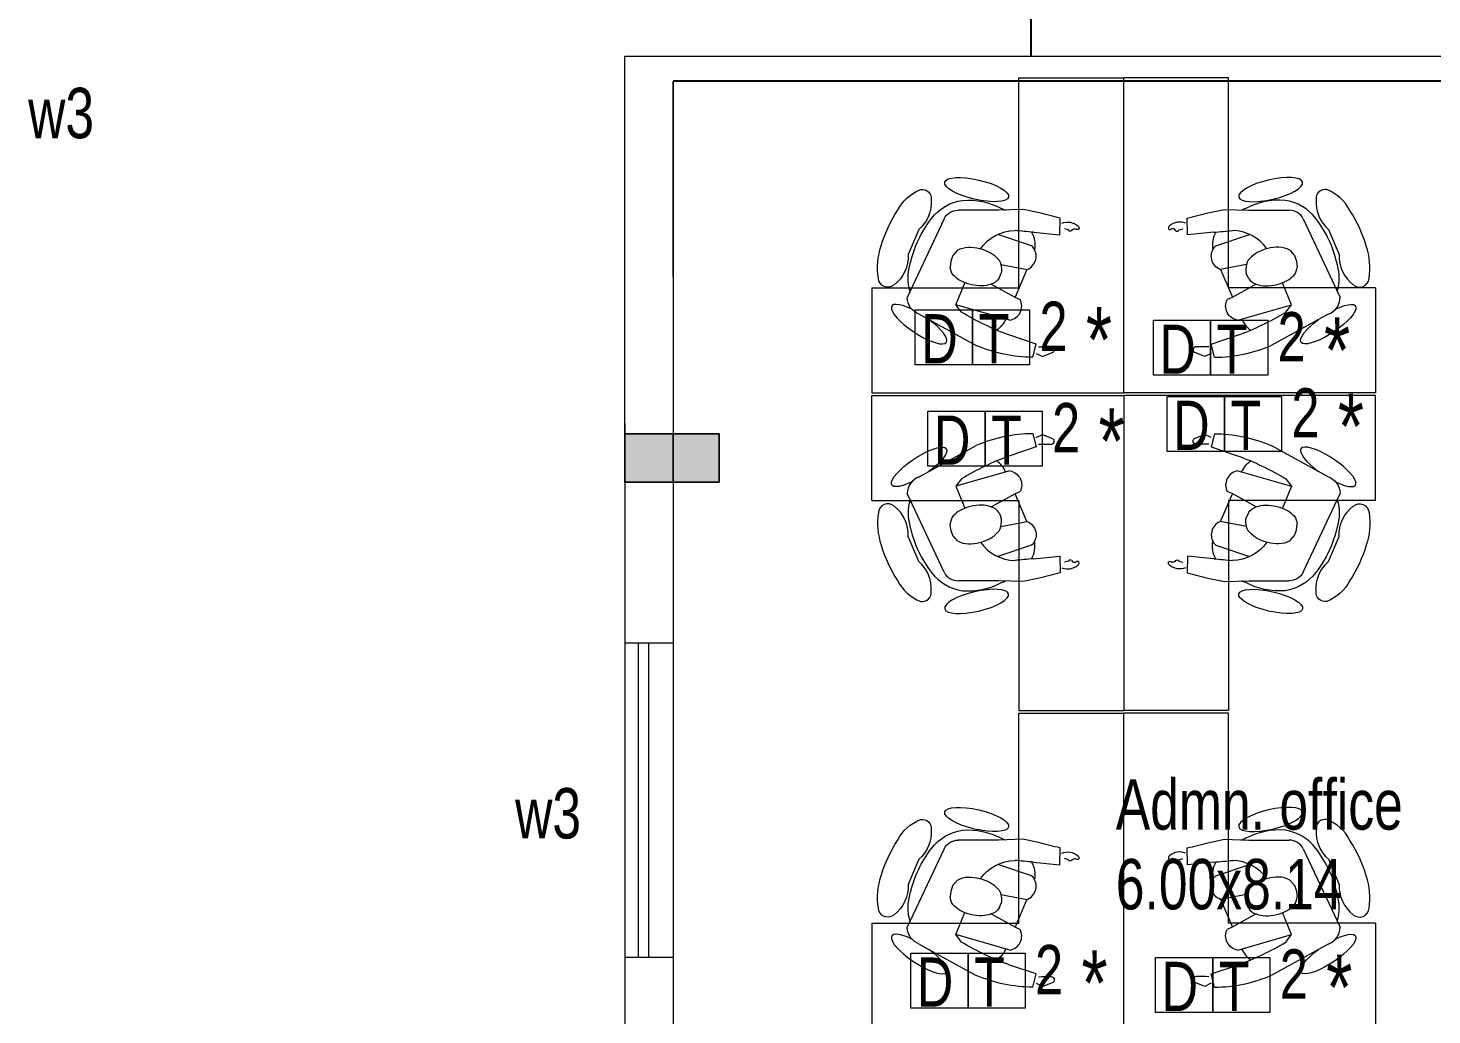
# Model space of a CAD drawing. Header units: metres. Extents: x 191982 to 427160, y -8904 to 80370.
# Drawn here: x 412225 to 418913, y 36125 to 40825 of the extents above; entities that cross this region are included whole.
import ezdxf

# ---------------------------------------------------------------- set-up
doc = ezdxf.new("R2010")
doc.units = ezdxf.units.M
doc.header["$LTSCALE"] = 700
doc.header["$MEASUREMENT"] = 0
doc.header["$PDMODE"] = 32
doc.layers.get('0').update_dxf_attribs({"lineweight": 9})
doc.layers.get('Defpoints').update_dxf_attribs({"lineweight": 9})
for name, color, linetype, lineweight in [('FURNITURE', 7, 'Continuous', 9), ('LOUVRE', 7, 'Continuous', 9), ('MAIN GATE', 7, 'Continuous', 9), ('NEW PLANS', 7, 'Continuous', 9)]:
    doc.layers.add(name, color=color, linetype=linetype, lineweight=lineweight)
doc.styles.get("Standard").update_dxf_attribs({"font": 'swisscl.ttf'})
doc.dimstyles.get("Standard").update_dxf_attribs({"dimtxt": 0.23, "dimasz": 0.23, "dimexe": 0.05, "dimexo": 0.05, "dimgap": 0.06, "dimtad": 0, "dimzin": 0, "dimdsep": 46, "dimtxsty": 'Standard', "dimcen": 0, "dimse1": 1, "dimse2": 1, "dimadec": 0, "dimazin": 0, "dimtfac": 1, "dimtofl": 0, "dimtmove": 2, "dimatfit": 0, "dimfxl": 0.18, "dimtolj": 1, "dimtzin": 0, "dimarcsym": 0})

# ---------------------------------------------------------------- blocks, each defined once
blk = doc.blocks.new('*D88')
at = {"layer": 'Defpoints', "color": 0, "transparency": 16777216}
for p in [(417004.4107322659, 41891.69229437863), (417031.5701109136, 41891.69229437863), (417107.6144626107, 40691.69229437863)]:
    blk.add_point(p, dxfattribs=at)
at = {"layer": 'MAIN GATE', "color": 0, "lineweight": -2, "transparency": 16777216}
blk.add_line((417004.4107322659, 40691.92229437863), (417004.4107322659, 41891.46229437862), dxfattribs=at)
at = {"layer": 'MAIN GATE', "color": 0, "transparency": 16777216}
for points in [[(417004.3723989326, 41891.46229437862), (417004.4490655992, 41891.46229437862), (417004.4107322659, 41891.69229437863)], [(417004.3723989326, 40691.92229437863), (417004.4490655992, 40691.92229437863), (417004.4107322659, 40691.69229437863)]]:
    blk.add_solid(points, dxfattribs=at)
at = {"layer": 'MAIN GATE', "color": 0, "transparency": 16777216, "insert": (417015.2742111052, 41291.69229437817), "char_height": 0.23, "attachment_point": 5, "rotation": 90}
blk.add_mtext('\\A1;1200.00', dxfattribs=at)
blk = doc.blocks.new('CHAIR HUMAN')
at = {"layer": 'FURNITURE', "color": 8}
for p, q in [((-28.18460130077907, 22.59377537867282), (-29.99227727902759, 21.39289524928111)), ((-26.8725419879141, 22.25382534421498), (-28.18460130077907, 22.59377537867282)), ((-26.45202270051613, 23.08305628494262), (-26.55522216599124, 20.53097048409851)), ((-3.932671727416061, 19.46742968256068), (-15.58322037013831, 23.0558104820682)), ((-26.55522216626123, 20.53097048292773), (-21.36899091114944, 19.91225210351733)), ((-20.77805383435936, 17.14720425297016), (-10.31609383850569, 16.3246434438037)), ((-11.61878138049444, 17.49181661891733), (-10.31609383850569, 16.3246434438037)), ((-10.31609383850569, 16.3246434438037), (-11.13093614084546, 11.95861425036543)), ((-4.910533028485842, 0.9935557071461608), (-1.091383070681469, 16.82381043265013)), ((-20.95744767909371, 12.74852403456656), (-21.911166081857, 12.94749205019906)), ((-16.01694634880434, 11.21585577376493), (-20.95744767909371, 12.74852403456656)), ((-17.23871459179931, 9.830038868202461), (-17.45507540584746, 8.820081016962487)), ((-17.08488589014996, 7.252029154513125), (-22.0729771365165, 7.175055901275316)), ((-8.572432873151577, 6.247838405285112), (-7.89479069520629, 7.37965442740634)), ((-21.97139284652853, 2.680638584126322), (-15.39755779517817, 1.857809365955527)), ((-21.86377493466129, 0.0956923037526849), (-26.78937018103212, -0.4208823947520223)), ((-28.1766282583668, -1.644898551914915), (-27.3964015617019, -1.716835313939018)), ((-26.78937018103212, -0.4208823947520223), (-26.19910768943976, -3.512261539418591)), ((-14.59955077625695, -2.650884902062244), (-7.149173967172773, -1.096437065579801)), ((-26.19910768943976, -3.512261539418591), (-26.19910768943976, -3.512261539418591)), ((-26.19910768943976, -3.512261539418591), (-26.19910768943976, -3.512261539418591)), ((-22.22053937903121, -3.673144109433565), (-19.05395965289162, -3.698941616305995)), ((-19.05395965289162, -3.698941616305995), (-14.59955077625695, -2.650884902062244))]:
    blk.add_line(p, q, dxfattribs=at)
at = {"layer": 'FURNITURE', "color": 253}
for p, q in [((-7.89479069520629, 7.37965442740634), (-7.74285111349829, 8.532728444235033)), ((-7.74285111349829, 8.532728444235033), (-7.839075675591903, 9.62558197720942))]:
    blk.add_line(p, q, dxfattribs=at)
at = {"layer": 'FURNITURE'}
blk.add_line((-22.24873123910878, 2.828719921700981), (-21.97139284652853, 2.680638584126322), dxfattribs=at)
for points in [[(-20.00900585278747, 17.08673864898589, -0.1258498280766938), (-18.76296888035953, 19.45811449120341, -0.1258498280766938)], [(-1.386569317693406, 15.60027285667148, -0.1465999002751548), (-0.3812439019390355, 10.45615443467802, -0.1083597992760854), (-2.581053583602856, 1.41443154647941, -0.1965202884447895), (-7.567196029460063, -3.089178039451618, -0.1403330231173831), (-15.06696886205033, -3.079000697044041, -0.0158092453557), (-15.85101542637778, -2.911990691429209, -0.0158092453557)], [(-21.47349168292443, 0.1395767900514568, -0.1711262348658372), (-22.69626196864964, 3.272660465158904)]]:
    blk.add_lwpolyline(points, format="xyb", dxfattribs=at)
blk.add_lwpolyline([(-0.6754194618921693, 3.897693181632401), (0.351312035230068, 8.924353864045056, -0.246024037317332), (1.781356786202733, 15.00320027122161, -0.6273639931280238), (4.926700839905816, 14.41355528459856, -0.1217016894276646), (5.630237866807268, 8.35360755854931, -0.0725207008262267), (3.991441443078743, 1.22414834754736, -0.1812683982117686), (0.5252812858316253, -3.484321103871815, -0.5042679397484974), (-1.832727587837545, -2.014548159011523, -0.2333444204413167), (-0.67545347206045, 3.897686557794195, -0.3802097958808443)], format="xyb", close=True, dxfattribs=at)
blk.add_lwpolyline([(-22.03358748788133, 7.175663738872519), (-20.89783122818206, 12.73608664539332)], dxfattribs=at)
at = {"layer": 'FURNITURE', "color": 8}
for centre, start, end in [((-19.83600452300105, 14.64031566635069), 110.5954307208489, 219.2060208398965), ((-20.59957908953853, 4.938754158060688), 123.3790797767214, 231.9896698957728)]:
    blk.add_arc(centre, 2.678049157643297, start, end, dxfattribs=at)
at = {"layer": 'FURNITURE', "color": 8, "extrusion": (0, 0, -1)}
for centre, major_axis, ratio, start_param, end_param in [((-21.07353681114433, 0.7639035884553146), (24.85577744907658, -0.06230820471885769), 0.9196479868088588, 4.491971170316304, 4.932806790907969), ((-29.51931995011512, 21.04420486895049), (0, -0.5875998777426116), 0.9999999999283554, -0.1819940408132936, 2.206090920559586), ((-37.85740958021057, 66.35243617772629), (46.65667400194453, 5.2e-15), 0.9999999938358584, 1.33782229014689, 1.388802286736182), ((-27.58727033372228, -25.98530425385568), (47.795790333867, -11.86504009269481), 0.9398657338360774, 4.610212664275157, 4.814565296841577), ((-4.469099874493812, 16.04221283570881), (3.466967783439946, 0), 0.9999999997336536, 4.867738530133509, 6.055789371667714), ((-14.85475115964875, 8.959759583711497), (2.537847056011504, 6e-16), 0.9999999997305516, 3.491616602415475, 4.236706435521433), ((-13.09071361044359, 6.408360251280774), (0, -5.628041509176502), 0.9999999998803588, 2.594814267522388, 2.913029493557136), ((-12.58543553201163, 4.236319413986167), (1.7e-15, -7.858079028283407), 0.9999999991978932, 2.913029493399238, 3.182007936965455), ((-12.58543553201163, 4.236319413986167), (7.858079035702766, 2.2e-15), 0.9999999990815323, 4.752804263700941, 5.021782706811762), ((-11.95989578699333, 6.175056263183316), (1.3e-15, -5.820934144926205), 0.9999999997210756, 3.450036507278562, 3.736760271459597), ((-10.50252027463242, 8.911363950904303), (6e-16, -2.757543203551095), 0.999999999992188, 3.855739861062278, 4.450396866930335), ((-14.56017503856651, 8.790998684976323), (0, -2.895046445550537), 0.999999999796078, 1.166217858439122, 1.580842045123389), ((-15.09844295282192, 8.154566077654428), (2.181863524940161, 5e-16), 0.9999999997690106, 2.108811568495204, 2.908893430518997), ((-12.91165290032322, 10.83646744839849), (-6e-16, -5.628041508678587), 0.9999999998223875, 0.3093937267459053, 0.6276089528057005), ((-12.23264838721509, 12.96061909234777), (3.1e-15, -7.858079028473107), 0.9999999998013136, 0.0404152833732776, 0.3093937267781177), ((-12.23264838721509, 12.96061909234777), (9e-16, -7.858079028474831), 0.9999999996298262, -0.2285631600710767, 0.0404152833801812), ((-11.213640105499, 9.176206901470684), (3.943515904232598, 9e-16), 0.9999999999996984, 0.8369114612308305, 1.376483737160946), ((-20.3037927237862, 8.590954397031133), (8.350982506005813, 1.9e-15), 0.9999999997653779, 0.429030848332645, 1.337681614735904), ((6.060138277632138, -246.4859711901567), (5.509999999999995e-14, -248.1577355180637), 0.9999999986080252, 3.028828973100488, 3.042968143619736), ((-7.753490096666463, 1.794787452161979), (2.953705672796187, 7e-16), 0.9999999997105617, 0.2747052302754819, 1.364745449787317), ((-29.73676036129793, -2.476319660821001), (0.4280588001363732, 1e-16), 0.9999999993595258, 3.842994589675353, 5.296205041411281), ((-28.34491217580511, -0.2655876258052971), (2.866161699846046, -3e-16), 0.999999999775506, 0.9662134497458787, 2.087193647518504), ((-29.43032047896755, -1.433538475773265), (2e-16, -0.6892377275549723), 0.9999999997573381, -1.185200007315564, 0.1024497361269252), ((-28.47220310234527, -1.82245406075399), (0, -0.3448049407301219), 0.9999999998780383, 1.956392646025905, 4.171445734419855), ((-34.81349991998147, -265.8178203219853), (5.83e-14, -262.4469735420013), 0.9999999982407761, 3.174421913150643, 3.189593960877093)]:
    blk.add_ellipse(centre, major_axis=major_axis, ratio=ratio, start_param=start_param, end_param=end_param, dxfattribs=at)
at = {"layer": 'FURNITURE'}
blk.add_ellipse((-4.278929993053953, 21.28748298608924, -17.21476897270929), major_axis=(-5.689948881381611, 2.312988242677136), ratio=0.2868764577616853, start_param=2.025834139997324, end_param=7.681693682364513, dxfattribs=at)
at = {"layer": 'FURNITURE', "color": 253, "extrusion": (0, 0, -1)}
blk.add_ellipse((-29.46292070259881, -2.234647697648824), major_axis=(0.6018426774936017, 9.999999999999999e-17), ratio=0.9999999995354376, start_param=2.087193647465564, end_param=3.199030937846766, dxfattribs=at)
at = {"layer": 'FURNITURE'}
blk.add_ellipse((-9.787812125523761, -5.602887701329512, -17.21476897270929), major_axis=(-6.145898509436122, 0.1657023848639049), ratio=0.3000000119209365, dxfattribs=at)
blk = doc.blocks.new('ws1')
at = {"layer": 'LOUVRE'}
for p, q in [((1137434.5, 2975688), (1137434.5, 2976688)), ((1137434.5, 2976688), (1137934.5, 2976688)), ((1137934.5, 2975188), (1137934.5, 2976688)), ((1136734.5, 2975688), (1137434.5, 2975688)), ((1136734.5, 2975688), (1136734.5, 2975188)), ((1136734.5, 2975188), (1137934.5, 2975188))]:
    blk.add_line(p, q, dxfattribs=at)

msp = doc.modelspace()

# ---------------------------------------------------------------- hatches: boundary and pattern name
at = {"layer": 'NEW PLANS'}
for points in [[(415517.7718056515, 38661.69229437864), (415517.7718056515, 38891.69229437864), (415067.7718056515, 38891.69229437864), (415067.7718056515, 38661.69229437886)], [(415517.7718056515, 38661.6922943791), (415517.7718056515, 38891.69229437886), (415067.7718056515, 38891.6922943791), (415067.7718056515, 38661.69229437886)], [(415517.7718056515, 38661.69229437864), (415517.7718056515, 38891.69229437864), (415067.7718056515, 38891.69229437864), (415067.7718056515, 38661.69229437864)], [(415287.7718057111, 38891.69229437864), (415067.7718056515, 38891.69229437864), (415067.7718056515, 38661.69229437864), (415287.7718057111, 38661.69229437864)], [(415287.7718057111, 38891.69229437864), (415067.7718056515, 38891.69229437864), (415067.7718056515, 38661.69229437864), (415287.7718057111, 38661.69229437864)], [(415287.7718057111, 38891.69229437864), (415067.7718056515, 38891.69229437864), (415067.7718056515, 38661.69229437864), (415287.7718057111, 38661.69229437864)], [(415287.7718057111, 38891.69229437864), (415067.7718056515, 38891.69229437864), (415067.7718056515, 38661.69229437864), (415287.7718057111, 38661.69229437864)], [(415297.7718057111, 38891.69229437864), (415297.7718057111, 38661.69229437864), (415067.7718056515, 38661.69229437864), (415067.7718056515, 38891.69229437864)], [(415297.7718057111, 38891.69229437864), (415297.7718057111, 38661.69229437864), (415067.7718056515, 38661.69229437864), (415067.7718056515, 38891.69229437864)], [(415297.7718057111, 38891.69229437864), (415297.7718057111, 38661.69229437864), (415067.7718056515, 38661.69229437864), (415067.7718056515, 38891.69229437864)], [(415287.7718057111, 38891.69229437864), (415067.7718056515, 38891.69229437864), (415067.7718056515, 38661.69229437864), (415287.7718057111, 38661.69229437864)], [(415287.7718057111, 38891.69229437864), (415067.7718056515, 38891.69229437864), (415067.7718056515, 38661.69229437864), (415287.7718057111, 38661.69229437864)], [(415297.7718057111, 38891.69229437864), (415297.7718057111, 38661.69229437864), (415067.7718056515, 38661.69229437864), (415067.7718056515, 38891.69229437864)], [(415297.7718057111, 38891.69229437864), (415297.7718057111, 38661.69229437864), (415067.7718056515, 38661.69229437864), (415067.7718056515, 38891.69229437864)], [(415287.7718057111, 38891.69229437864), (415067.7718056515, 38891.69229437864), (415067.7718056515, 38661.69229437864), (415287.7718057111, 38661.69229437864)], [(415287.7718057111, 38891.69229437864), (415067.7718056515, 38891.69229437864), (415067.7718056515, 38661.69229437864), (415287.7718057111, 38661.69229437864)], [(415517.7718056515, 38661.69229437864), (415517.7718056515, 38891.69229437864), (415067.7718056515, 38891.69229437864), (415067.7718056515, 38661.69229437886)], [(415517.7718056515, 38661.6922943791), (415517.7718056515, 38891.69229437886), (415067.7718056515, 38891.6922943791), (415067.7718056515, 38661.69229437886)], [(415517.7718056515, 38661.69229437864), (415517.7718056515, 38891.69229437864), (415067.7718056515, 38891.69229437864), (415067.7718056515, 38661.69229437864)], [(415287.7718057111, 38891.69229437864), (415067.7718056515, 38891.69229437864), (415067.7718056515, 38661.69229437864), (415287.7718057111, 38661.69229437864)], [(415287.7718057111, 38891.69229437864), (415067.7718056515, 38891.69229437864), (415067.7718056515, 38661.69229437864), (415287.7718057111, 38661.69229437864)], [(415287.7718057111, 38891.69229437864), (415067.7718056515, 38891.69229437864), (415067.7718056515, 38661.69229437864), (415287.7718057111, 38661.69229437864)], [(415287.7718057111, 38891.69229437864), (415067.7718056515, 38891.69229437864), (415067.7718056515, 38661.69229437864), (415287.7718057111, 38661.69229437864)], [(415297.7718057111, 38891.69229437864), (415297.7718057111, 38661.69229437864), (415067.7718056515, 38661.69229437864), (415067.7718056515, 38891.69229437864)], [(415297.7718057111, 38891.69229437864), (415297.7718057111, 38661.69229437864), (415067.7718056515, 38661.69229437864), (415067.7718056515, 38891.69229437864)], [(415297.7718057111, 38891.69229437864), (415297.7718057111, 38661.69229437864), (415067.7718056515, 38661.69229437864), (415067.7718056515, 38891.69229437864)], [(415287.7718057111, 38891.69229437864), (415067.7718056515, 38891.69229437864), (415067.7718056515, 38661.69229437864), (415287.7718057111, 38661.69229437864)], [(415287.7718057111, 38891.69229437864), (415067.7718056515, 38891.69229437864), (415067.7718056515, 38661.69229437864), (415287.7718057111, 38661.69229437864)], [(415297.7718057111, 38891.69229437864), (415297.7718057111, 38661.69229437864), (415067.7718056515, 38661.69229437864), (415067.7718056515, 38891.69229437864)], [(415297.7718057111, 38891.69229437864), (415297.7718057111, 38661.69229437864), (415067.7718056515, 38661.69229437864), (415067.7718056515, 38891.69229437864)], [(415287.7718057111, 38891.69229437864), (415067.7718056515, 38891.69229437864), (415067.7718056515, 38661.69229437864), (415287.7718057111, 38661.69229437864)], [(415287.7718057111, 38891.69229437864), (415067.7718056515, 38891.69229437864), (415067.7718056515, 38661.69229437864), (415287.7718057111, 38661.69229437864)], [(415517.7718056515, 38661.69229437864), (415517.7718056515, 38891.69229437864), (415067.7718056515, 38891.69229437864), (415067.7718056515, 38661.69229437864)], [(415287.7718057111, 38891.69229437864), (415287.7718057111, 38661.69229437864), (415517.7718056515, 38661.69229437864), (415517.7718056515, 38891.69229437864)], [(415287.7718057111, 38891.69229437864), (415287.7718057111, 38661.69229437864), (415517.7718056515, 38661.69229437864), (415517.7718056515, 38891.69229437864)], [(415287.7718057111, 38891.69229437864), (415287.7718057111, 38661.69229437864), (415517.7718056515, 38661.69229437864), (415517.7718056515, 38891.69229437864)], [(415287.7718057111, 38891.69229437864), (415287.7718057111, 38661.69229437864), (415517.7718056515, 38661.69229437864), (415517.7718056515, 38891.69229437864)], [(415287.7718057111, 38891.69229437864), (415287.7718057111, 38661.69229437864), (415517.7718056515, 38661.69229437864), (415517.7718056515, 38891.69229437864)], [(415287.7718057111, 38891.69229437864), (415287.7718057111, 38661.69229437864), (415517.7718056515, 38661.69229437864), (415517.7718056515, 38891.69229437864)], [(415287.7718057111, 38891.69229437864), (415287.7718057111, 38661.69229437864), (415517.7718056515, 38661.69229437864), (415517.7718056515, 38891.69229437864)], [(415287.7718057111, 38891.69229437864), (415287.7718057111, 38661.69229437864), (415517.7718056515, 38661.69229437864), (415517.7718056515, 38891.69229437864)], [(415287.7718057111, 38891.69229437864), (415287.7718057111, 38661.69229437864), (415517.7718056515, 38661.69229437864), (415517.7718056515, 38891.69229437864)], [(415287.7718057111, 38891.69229437864), (415287.7718057111, 38661.69229437864), (415517.7718056515, 38661.69229437864), (415517.7718056515, 38891.69229437864)], [(415287.7718057111, 38891.69229437864), (415287.7718057111, 38661.69229437864), (415517.7718056515, 38661.69229437864), (415517.7718056515, 38891.69229437864)], [(415287.7718057111, 38891.69229437864), (415287.7718057111, 38661.69229437864), (415517.7718056515, 38661.69229437864), (415517.7718056515, 38891.69229437864)], [(415287.7718057111, 38891.69229437864), (415287.7718057111, 38661.69229437864), (415517.7718056515, 38661.69229437864), (415517.7718056515, 38891.69229437864)], [(415287.7718057111, 38891.69229437864), (415287.7718057111, 38661.69229437864), (415517.7718056515, 38661.69229437864), (415517.7718056515, 38891.69229437864)], [(415287.7718057111, 38891.69229437864), (415287.7718057111, 38661.69229437864), (415517.7718056515, 38661.69229437864), (415517.7718056515, 38891.69229437864)], [(415287.7718057111, 38891.69229437864), (415287.7718057111, 38661.69229437864), (415517.7718056515, 38661.69229437864), (415517.7718056515, 38891.69229437864)], [(415517.7718056515, 38891.69229437864), (415517.7718056515, 38661.69229437864), (415297.7718057111, 38661.69229437864), (415297.7718057111, 38891.69229437864)], [(415517.7718056515, 38891.69229437864), (415517.7718056515, 38661.69229437864), (415297.7718057111, 38661.69229437864), (415297.7718057111, 38891.69229437864)], [(415517.7718056515, 38891.69229437864), (415517.7718056515, 38661.69229437864), (415297.7718057111, 38661.69229437864), (415297.7718057111, 38891.69229437864)], [(415517.7718056515, 38891.69229437864), (415517.7718056515, 38661.69229437864), (415297.7718057111, 38661.69229437864), (415297.7718057111, 38891.69229437864)], [(415517.7718056515, 38891.69229437864), (415517.7718056515, 38661.69229437864), (415297.7718057111, 38661.69229437864), (415297.7718057111, 38891.69229437864)], [(415517.7718056515, 38891.69229437864), (415517.7718056515, 38661.69229437864), (415297.7718057111, 38661.69229437864), (415297.7718057111, 38891.69229437864)], [(415517.7718056515, 38891.69229437864), (415517.7718056515, 38661.69229437864), (415297.7718057111, 38661.69229437864), (415297.7718057111, 38891.69229437864)], [(415517.7718056515, 38891.69229437864), (415517.7718056515, 38661.69229437864), (415297.7718057111, 38661.69229437864), (415297.7718057111, 38891.69229437864)], [(415517.7718056515, 38891.69229437864), (415517.7718056515, 38661.69229437864), (415297.7718057111, 38661.69229437864), (415297.7718057111, 38891.69229437864)], [(415517.7718056515, 38891.69229437864), (415517.7718056515, 38661.69229437864), (415297.7718057111, 38661.69229437864), (415297.7718057111, 38891.69229437864)]]:
    msp.add_hatch(color=256, dxfattribs=at).paths.add_polyline_path(points)

# ---------------------------------------------------------------- linework, layer by layer
for points in [[(416451.8176388815, 39482.82559569819), (416724.3739515619, 39482.82559569819), (416724.3739515619, 39221.3235867709), (416451.8176388815, 39221.3235867709)], [(416724.3739515619, 39482.82559569819), (416996.9302643016, 39482.82559569819), (416996.9302643016, 39221.32358677114), (416724.3739515619, 39221.32358677114)], [(417586.4788228944, 39432.99930984747), (417859.0351356342, 39432.99930984747), (417859.0351356342, 39171.49730092017), (417586.4788228944, 39171.49730092017)], [(417859.0351356342, 39432.99930984747), (418131.5914483145, 39432.99930984747), (418131.5914483145, 39171.49730092017), (417859.0351356342, 39171.49730092017)], [(417651.9890201166, 39070.40750933449), (417924.5453327969, 39070.40750933449), (417924.5453327969, 38808.90550040719), (417651.9890201166, 38808.90550040719)], [(417924.5453327969, 39070.40750933449), (418197.1016455367, 39070.40750933449), (418197.1016455367, 38808.90550040719), (417924.5453327969, 38808.90550040719)], [(416512.0466045812, 39000.01672848906), (416784.602917321, 39000.01672848906), (416784.602917321, 38738.51471956178), (416512.0466045812, 38738.51471956178)], [(416784.602917321, 39000.01672848906), (417057.1592300014, 39000.01672848906), (417057.1592300014, 38738.51471956178), (416784.602917321, 38738.51471956178)], [(416430.6807087734, 36418.78076478151), (416703.2370215133, 36418.78076478151), (416703.2370215133, 36157.27875585444), (416430.6807087734, 36157.27875585444)], [(416703.2370215133, 36418.78076478151), (416975.7933341339, 36418.78076478151), (416975.7933341339, 36157.27875585468), (416703.2370215133, 36157.27875585468)], [(417596.6923090294, 36398.04136289434), (417869.2486217098, 36398.04136289434), (417869.2486217098, 36136.53935396705), (417596.6923090294, 36136.53935396705)], [(417869.2486217098, 36398.04136289434), (418141.8049344495, 36398.04136289434), (418141.8049344495, 36136.53935396729), (417869.2486217098, 36136.53935396729)]]:
    msp.add_lwpolyline(points, close=True)
at = {"layer": 'MAIN GATE'}
for p, q in [((415067.7718056515, 40691.69229437863), (419377.7718056515, 40691.69229437863)), ((415297.7718056515, 40574.82957723956), (419497.7718056515, 40574.82957723956)), ((415297.7718057111, 40571.69229437864), (419497.7718056515, 40571.69229437864)), ((415067.7718056515, 37897.3622454138), (415297.7718057111, 37897.3622454138))]:
    msp.add_line(p, q, dxfattribs=at)
at = {"layer": 'NEW PLANS'}
for p, q in [((415067.7718056515, 38941.69229437886), (415067.7718056515, 40691.69229437863)), ((415067.7718056515, 39641.69229437864), (415067.7718056515, 40691.69229437886)), ((415297.7718057111, 40571.69229437864), (415297.7718057111, 38840.0447898762)), ((415297.7718056515, 39641.69229437864), (415297.7718056515, 40571.69229437864)), ((415297.7718056515, 39641.69229437864), (415297.7718056515, 35661.69229437863)), ((415067.7718056515, 38941.69229437886), (415067.7718056515, 35661.69229437863)), ((415067.7718056515, 38891.69229437864), (415067.7718056515, 38941.69229437864)), ((415067.7718056515, 38891.69229437864), (415067.7718056515, 38941.69229437864)), ((415067.7718056515, 38891.69229437864), (415067.7718056515, 38941.69229437864)), ((415067.7718056515, 38891.69229437864), (415067.7718056515, 38941.69229437864)), ((415067.7718056515, 38891.69229437864), (415067.7718056515, 38941.69229437864)), ((415067.7718056515, 38891.69229437864), (415067.7718056515, 38941.69229437864)), ((415067.7718056515, 38857.85440866007), (415067.7718056515, 38941.69229437864)), ((415067.7718056515, 38941.69229437886), (415067.7718056515, 35661.69229437863)), ((415067.7718056515, 38891.69229437864), (415067.7718056515, 38941.69229437864)), ((415067.7718056515, 38891.69229437864), (415067.7718056515, 38941.69229437864)), ((415067.7718056515, 38891.69229437864), (415067.7718056515, 38941.69229437864)), ((415067.7718056515, 38891.69229437864), (415067.7718056515, 38941.69229437864)), ((415067.7718056515, 38891.69229437864), (415067.7718056515, 38941.69229437864)), ((415067.7718056515, 38891.69229437864), (415067.7718056515, 38941.69229437864)), ((415067.7718056515, 38857.85440866007), (415067.7718056515, 38941.69229437864)), ((415297.7718057111, 38941.69229437864), (415297.7718057111, 35661.69229437863)), ((415067.7718056515, 38891.69229437864), (415517.7718056515, 38891.69229437864)), ((415067.7718056515, 38891.69229437864), (415517.7718056515, 38891.69229437864)), ((415067.7718056515, 38891.69229437864), (415517.7718056515, 38891.69229437864)), ((415067.7718056515, 38891.69229437864), (415517.7718056515, 38891.69229437864)), ((415517.7718056515, 38891.69229437864), (415067.7718056515, 38891.69229437864)), ((415517.7718056515, 38891.69229437864), (415067.7718056515, 38891.69229437864)), ((415517.7718056515, 38891.69229437864), (415067.7718056515, 38891.69229437864)), ((415517.7718056515, 38891.69229437864), (415067.7718056515, 38891.69229437864)), ((415517.7718056515, 38891.69229437864), (415067.7718056515, 38891.69229437864)), ((415517.7718056515, 38891.69229437864), (415067.7718056515, 38891.69229437864)), ((415517.7718056515, 38891.69229437864), (415067.7718056515, 38891.69229437864)), ((415517.7718056515, 38891.69229437864), (415067.7718056515, 38891.69229437864)), ((415517.7718056515, 38891.69229437864), (415067.7718056515, 38891.69229437864)), ((415517.7718056515, 38891.69229437864), (415067.7718056515, 38891.69229437864)), ((415517.7718056515, 38891.69229437864), (415067.7718056515, 38891.69229437864)), ((415517.7718056515, 38891.69229437864), (415067.7718056515, 38891.69229437864)), ((415517.7718056515, 38891.69229437864), (415067.7718056515, 38891.69229437864)), ((415517.7718056515, 38891.69229437864), (415067.7718056515, 38891.69229437864)), ((415517.7718056515, 38891.69229437864), (415067.7718056515, 38891.69229437864)), ((415517.7718056515, 38891.69229437864), (415067.7718056515, 38891.69229437864)), ((415517.7718056515, 38891.69229437864), (415067.7718056515, 38891.69229437864)), ((415067.7718056515, 38891.69229437864), (415297.7718057111, 38891.69229437864)), ((415067.7718056515, 38891.69229437864), (415297.7718057111, 38891.69229437864)), ((415067.7718056515, 38891.69229437864), (415297.7718057111, 38891.69229437864)), ((415067.7718056515, 38891.69229437864), (415297.7718057111, 38891.69229437864)), ((415297.7718057111, 38891.69229437864), (415067.7718056515, 38891.69229437864)), ((415297.7718057111, 38891.69229437864), (415067.7718056515, 38891.69229437864)), ((415297.7718057111, 38891.69229437864), (415067.7718056515, 38891.69229437864)), ((415297.7718057111, 38891.69229437864), (415067.7718056515, 38891.69229437864)), ((415297.7718057111, 38891.69229437864), (415067.7718056515, 38891.69229437864)), ((415297.7718057111, 38891.69229437864), (415067.7718056515, 38891.69229437864)), ((415297.7718057111, 38891.69229437864), (415067.7718056515, 38891.69229437864)), ((415297.7718057111, 38891.69229437864), (415067.7718056515, 38891.69229437864)), ((415297.7718057111, 38891.69229437864), (415067.7718056515, 38891.69229437864)), ((415297.7718057111, 38891.69229437864), (415067.7718056515, 38891.69229437864)), ((415297.7718057111, 38891.69229437864), (415067.7718056515, 38891.69229437864)), ((415297.7718057111, 38891.69229437864), (415067.7718056515, 38891.69229437864)), ((415297.7718057111, 38891.69229437864), (415067.7718056515, 38891.69229437864)), ((415297.7718057111, 38891.69229437864), (415067.7718056515, 38891.69229437864)), ((415297.7718057111, 38891.69229437864), (415067.7718056515, 38891.69229437864)), ((415297.7718057111, 38891.69229437864), (415067.7718056515, 38891.69229437864)), ((415297.7718057111, 38891.69229437864), (415067.7718056515, 38891.69229437864)), ((415067.7718056515, 38661.69229437864), (415067.7718056515, 38891.69229437864)), ((415067.7718056515, 38891.69229437864), (415297.7718057111, 38891.69229437864)), ((415067.7718056515, 38661.69229437864), (415067.7718056515, 38891.69229437864)), ((415067.7718056515, 38661.69229437864), (415067.7718056515, 38891.69229437864)), ((415067.7718056515, 38891.69229437864), (415297.7718057111, 38891.69229437864)), ((415067.7718056515, 38891.69229437864), (415297.7718057111, 38891.69229437864)), ((415067.7718056515, 38891.69229437864), (415297.7718057111, 38891.69229437864)), ((415067.7718056515, 38891.69229437864), (415297.7718057111, 38891.69229437864)), ((415297.7718057111, 38891.69229437864), (415067.7718056515, 38891.69229437864)), ((415297.7718057111, 38891.69229437864), (415067.7718056515, 38891.69229437864)), ((415297.7718057111, 38891.69229437864), (415067.7718056515, 38891.69229437864)), ((415297.7718057111, 38891.69229437864), (415067.7718056515, 38891.69229437864)), ((415297.7718057111, 38891.69229437864), (415067.7718056515, 38891.69229437864)), ((415297.7718057111, 38891.69229437864), (415067.7718056515, 38891.69229437864)), ((415297.7718057111, 38891.69229437864), (415067.7718056515, 38891.69229437864)), ((415297.7718057111, 38891.69229437864), (415067.7718056515, 38891.69229437864)), ((415297.7718057111, 38891.69229437864), (415067.7718056515, 38891.69229437864)), ((415297.7718057111, 38891.69229437864), (415067.7718056515, 38891.69229437864)), ((415297.7718057111, 38891.69229437864), (415067.7718056515, 38891.69229437864)), ((415297.7718057111, 38891.69229437864), (415067.7718056515, 38891.69229437864)), ((415297.7718057111, 38891.69229437864), (415067.7718056515, 38891.69229437864)), ((415297.7718057111, 38891.69229437864), (415067.7718056515, 38891.69229437864)), ((415297.7718057111, 38891.69229437864), (415067.7718056515, 38891.69229437864)), ((415297.7718057111, 38891.69229437864), (415067.7718056515, 38891.69229437864)), ((415297.7718057111, 38891.69229437864), (415067.7718056515, 38891.69229437864)), ((415067.7718056515, 38891.69229437864), (415297.7718057111, 38891.69229437864)), ((415067.7718056515, 38891.69229437864), (415297.7718057111, 38891.69229437864)), ((415067.7718056515, 38891.69229437864), (415297.7718057111, 38891.69229437864)), ((415067.7718056515, 38891.69229437864), (415297.7718057111, 38891.69229437864)), ((415067.7718056515, 38661.69229437864), (415067.7718056515, 38891.69229437864)), ((415067.7718056515, 38661.69229437864), (415067.7718056515, 38891.69229437864)), ((415297.7718057111, 38891.69229437864), (415067.7718056515, 38891.69229437864)), ((415297.7718057111, 38891.69229437864), (415067.7718056515, 38891.69229437864)), ((415297.7718057111, 38891.69229437864), (415067.7718056515, 38891.69229437864)), ((415297.7718057111, 38891.69229437864), (415067.7718056515, 38891.69229437864)), ((415297.7718057111, 38891.69229437864), (415067.7718056515, 38891.69229437864)), ((415297.7718057111, 38891.69229437864), (415067.7718056515, 38891.69229437864)), ((415297.7718057111, 38891.69229437864), (415067.7718056515, 38891.69229437864)), ((415297.7718057111, 38891.69229437864), (415067.7718056515, 38891.69229437864)), ((415297.7718057111, 38891.69229437864), (415067.7718056515, 38891.69229437864)), ((415067.7718056515, 38891.69229437864), (415297.7718057111, 38891.69229437864)), ((415297.7718057111, 38891.69229437864), (415067.7718056515, 38891.69229437864)), ((415297.7718057111, 38891.69229437864), (415067.7718056515, 38891.69229437864)), ((415067.7718056515, 38661.69229437864), (415067.7718056515, 38891.69229437864)), ((415067.7718056515, 38661.69229437864), (415067.7718056515, 38891.69229437864)), ((415297.7718057111, 38891.69229437864), (415067.7718056515, 38891.69229437864)), ((415297.7718057111, 38891.69229437864), (415067.7718056515, 38891.69229437864)), ((415297.7718057111, 38891.69229437864), (415067.7718056515, 38891.69229437864)), ((415297.7718057111, 38891.69229437864), (415067.7718056515, 38891.69229437864)), ((415067.7718056515, 38891.69229437864), (415297.7718057111, 38891.69229437864)), ((415297.7718057111, 38891.69229437864), (415067.7718056515, 38891.69229437864)), ((415297.7718057111, 38891.69229437864), (415067.7718056515, 38891.69229437864)), ((415067.7718056515, 38661.69229437864), (415067.7718056515, 38891.69229437864)), ((415067.7718056515, 38661.69229437864), (415067.7718056515, 38891.69229437864)), ((415067.7718056515, 38891.69229437864), (415517.7718056515, 38891.69229437864)), ((415067.7718056515, 38891.69229437864), (415517.7718056515, 38891.69229437864)), ((415067.7718056515, 38891.69229437864), (415517.7718056515, 38891.69229437864)), ((415067.7718056515, 38891.69229437864), (415517.7718056515, 38891.69229437864)), ((415517.7718056515, 38891.69229437864), (415067.7718056515, 38891.69229437864)), ((415517.7718056515, 38891.69229437864), (415067.7718056515, 38891.69229437864)), ((415517.7718056515, 38891.69229437864), (415067.7718056515, 38891.69229437864)), ((415517.7718056515, 38891.69229437864), (415067.7718056515, 38891.69229437864)), ((415517.7718056515, 38891.69229437864), (415067.7718056515, 38891.69229437864)), ((415517.7718056515, 38891.69229437864), (415067.7718056515, 38891.69229437864)), ((415517.7718056515, 38891.69229437864), (415067.7718056515, 38891.69229437864)), ((415517.7718056515, 38891.69229437864), (415067.7718056515, 38891.69229437864)), ((415517.7718056515, 38891.69229437864), (415067.7718056515, 38891.69229437864)), ((415517.7718056515, 38891.69229437864), (415067.7718056515, 38891.69229437864)), ((415517.7718056515, 38891.69229437864), (415067.7718056515, 38891.69229437864)), ((415517.7718056515, 38891.69229437864), (415067.7718056515, 38891.69229437864)), ((415517.7718056515, 38891.69229437864), (415067.7718056515, 38891.69229437864)), ((415517.7718056515, 38891.69229437864), (415067.7718056515, 38891.69229437864)), ((415517.7718056515, 38891.69229437864), (415067.7718056515, 38891.69229437864)), ((415517.7718056515, 38891.69229437864), (415067.7718056515, 38891.69229437864)), ((415517.7718056515, 38891.69229437864), (415067.7718056515, 38891.69229437864)), ((415067.7718056515, 38891.69229437864), (415297.7718057111, 38891.69229437864)), ((415067.7718056515, 38891.69229437864), (415297.7718057111, 38891.69229437864)), ((415067.7718056515, 38891.69229437864), (415297.7718057111, 38891.69229437864)), ((415067.7718056515, 38891.69229437864), (415297.7718057111, 38891.69229437864)), ((415297.7718057111, 38891.69229437864), (415067.7718056515, 38891.69229437864)), ((415297.7718057111, 38891.69229437864), (415067.7718056515, 38891.69229437864)), ((415297.7718057111, 38891.69229437864), (415067.7718056515, 38891.69229437864)), ((415297.7718057111, 38891.69229437864), (415067.7718056515, 38891.69229437864)), ((415297.7718057111, 38891.69229437864), (415067.7718056515, 38891.69229437864)), ((415297.7718057111, 38891.69229437864), (415067.7718056515, 38891.69229437864)), ((415297.7718057111, 38891.69229437864), (415067.7718056515, 38891.69229437864)), ((415297.7718057111, 38891.69229437864), (415067.7718056515, 38891.69229437864)), ((415297.7718057111, 38891.69229437864), (415067.7718056515, 38891.69229437864)), ((415297.7718057111, 38891.69229437864), (415067.7718056515, 38891.69229437864)), ((415297.7718057111, 38891.69229437864), (415067.7718056515, 38891.69229437864)), ((415297.7718057111, 38891.69229437864), (415067.7718056515, 38891.69229437864)), ((415297.7718057111, 38891.69229437864), (415067.7718056515, 38891.69229437864)), ((415297.7718057111, 38891.69229437864), (415067.7718056515, 38891.69229437864)), ((415297.7718057111, 38891.69229437864), (415067.7718056515, 38891.69229437864)), ((415297.7718057111, 38891.69229437864), (415067.7718056515, 38891.69229437864)), ((415297.7718057111, 38891.69229437864), (415067.7718056515, 38891.69229437864)), ((415067.7718056515, 38661.69229437864), (415067.7718056515, 38891.69229437864)), ((415067.7718056515, 38891.69229437864), (415297.7718057111, 38891.69229437864)), ((415067.7718056515, 38661.69229437864), (415067.7718056515, 38891.69229437864)), ((415067.7718056515, 38661.69229437864), (415067.7718056515, 38891.69229437864)), ((415067.7718056515, 38891.69229437864), (415297.7718057111, 38891.69229437864)), ((415067.7718056515, 38891.69229437864), (415297.7718057111, 38891.69229437864)), ((415067.7718056515, 38891.69229437864), (415297.7718057111, 38891.69229437864)), ((415067.7718056515, 38891.69229437864), (415297.7718057111, 38891.69229437864)), ((415297.7718057111, 38891.69229437864), (415067.7718056515, 38891.69229437864)), ((415297.7718057111, 38891.69229437864), (415067.7718056515, 38891.69229437864)), ((415297.7718057111, 38891.69229437864), (415067.7718056515, 38891.69229437864)), ((415297.7718057111, 38891.69229437864), (415067.7718056515, 38891.69229437864)), ((415297.7718057111, 38891.69229437864), (415067.7718056515, 38891.69229437864)), ((415297.7718057111, 38891.69229437864), (415067.7718056515, 38891.69229437864)), ((415297.7718057111, 38891.69229437864), (415067.7718056515, 38891.69229437864)), ((415297.7718057111, 38891.69229437864), (415067.7718056515, 38891.69229437864)), ((415297.7718057111, 38891.69229437864), (415067.7718056515, 38891.69229437864)), ((415297.7718057111, 38891.69229437864), (415067.7718056515, 38891.69229437864)), ((415297.7718057111, 38891.69229437864), (415067.7718056515, 38891.69229437864)), ((415297.7718057111, 38891.69229437864), (415067.7718056515, 38891.69229437864)), ((415297.7718057111, 38891.69229437864), (415067.7718056515, 38891.69229437864)), ((415297.7718057111, 38891.69229437864), (415067.7718056515, 38891.69229437864)), ((415297.7718057111, 38891.69229437864), (415067.7718056515, 38891.69229437864)), ((415297.7718057111, 38891.69229437864), (415067.7718056515, 38891.69229437864)), ((415297.7718057111, 38891.69229437864), (415067.7718056515, 38891.69229437864)), ((415067.7718056515, 38891.69229437864), (415297.7718057111, 38891.69229437864)), ((415067.7718056515, 38891.69229437864), (415297.7718057111, 38891.69229437864)), ((415067.7718056515, 38891.69229437864), (415297.7718057111, 38891.69229437864)), ((415067.7718056515, 38891.69229437864), (415297.7718057111, 38891.69229437864)), ((415067.7718056515, 38661.69229437864), (415067.7718056515, 38891.69229437864)), ((415067.7718056515, 38661.69229437864), (415067.7718056515, 38891.69229437864)), ((415297.7718057111, 38891.69229437864), (415067.7718056515, 38891.69229437864)), ((415297.7718057111, 38891.69229437864), (415067.7718056515, 38891.69229437864)), ((415297.7718057111, 38891.69229437864), (415067.7718056515, 38891.69229437864)), ((415297.7718057111, 38891.69229437864), (415067.7718056515, 38891.69229437864)), ((415297.7718057111, 38891.69229437864), (415067.7718056515, 38891.69229437864)), ((415297.7718057111, 38891.69229437864), (415067.7718056515, 38891.69229437864)), ((415297.7718057111, 38891.69229437864), (415067.7718056515, 38891.69229437864)), ((415297.7718057111, 38891.69229437864), (415067.7718056515, 38891.69229437864)), ((415297.7718057111, 38891.69229437864), (415067.7718056515, 38891.69229437864)), ((415067.7718056515, 38891.69229437864), (415297.7718057111, 38891.69229437864)), ((415297.7718057111, 38891.69229437864), (415067.7718056515, 38891.69229437864)), ((415297.7718057111, 38891.69229437864), (415067.7718056515, 38891.69229437864)), ((415067.7718056515, 38661.69229437864), (415067.7718056515, 38891.69229437864)), ((415067.7718056515, 38661.69229437864), (415067.7718056515, 38891.69229437864)), ((415297.7718057111, 38891.69229437864), (415067.7718056515, 38891.69229437864)), ((415297.7718057111, 38891.69229437864), (415067.7718056515, 38891.69229437864)), ((415297.7718057111, 38891.69229437864), (415067.7718056515, 38891.69229437864)), ((415297.7718057111, 38891.69229437864), (415067.7718056515, 38891.69229437864)), ((415067.7718056515, 38891.69229437864), (415297.7718057111, 38891.69229437864)), ((415297.7718057111, 38891.69229437864), (415067.7718056515, 38891.69229437864)), ((415297.7718057111, 38891.69229437864), (415067.7718056515, 38891.69229437864)), ((415067.7718056515, 38661.69229437864), (415067.7718056515, 38891.69229437864)), ((415067.7718056515, 38661.69229437864), (415067.7718056515, 38891.69229437864)), ((415297.7718057111, 38661.69229437864), (415297.7718057111, 38891.69229437864)), ((415297.7718057111, 38661.69229437864), (415297.7718057111, 38891.69229437864)), ((415517.7718056515, 38661.69229437864), (415517.7718056515, 38891.69229437864)), ((415517.7718056515, 38891.69229437864), (415517.7718056515, 38661.69229437864)), ((415517.7718056515, 38661.69229437864), (415517.7718056515, 38891.69229437864)), ((415517.7718056515, 38661.69229437864), (415517.7718056515, 38891.69229437864)), ((415517.7718056515, 38661.69229437864), (415517.7718056515, 38891.69229437864)), ((415517.7718056515, 38661.69229437864), (415517.7718056515, 38891.69229437864)), ((415517.7718056515, 38661.69229437864), (415517.7718056515, 38891.69229437864)), ((415517.7718056515, 38661.69229437864), (415517.7718056515, 38891.69229437864)), ((415517.7718056515, 38891.69229437864), (415517.7718056515, 38661.69229437864)), ((415517.7718056515, 38661.69229437864), (415517.7718056515, 38891.69229437864)), ((415517.7718056515, 38661.69229437864), (415517.7718056515, 38891.69229437864)), ((415517.7718056515, 38661.69229437864), (415517.7718056515, 38891.69229437864)), ((415517.7718056515, 38661.69229437864), (415517.7718056515, 38891.69229437864)), ((415517.7718056515, 38661.69229437864), (415517.7718056515, 38891.69229437864)), ((415067.7718056515, 38661.69229437864), (415517.7718056515, 38661.69229437864)), ((415067.7718056515, 38661.69229437864), (415517.7718056515, 38661.69229437864)), ((415067.7718056515, 38661.69229437864), (415517.7718056515, 38661.69229437864)), ((415067.7718056515, 38661.69229437864), (415517.7718056515, 38661.69229437864)), ((415067.7718056515, 38661.69229437864), (415517.7718056515, 38661.69229437864)), ((415067.7718056515, 38661.69229437864), (415517.7718056515, 38661.69229437864)), ((415517.7718056515, 38661.69229437864), (415067.7718056515, 38661.69229437864)), ((415517.7718056515, 38661.69229437864), (415067.7718056515, 38661.69229437864)), ((415517.7718056515, 38661.69229437864), (415067.7718056515, 38661.69229437864)), ((415517.7718056515, 38661.69229437864), (415067.7718056515, 38661.69229437864)), ((415517.7718056515, 38661.69229437864), (415067.7718056515, 38661.69229437864)), ((415517.7718056515, 38661.69229437864), (415067.7718056515, 38661.69229437864)), ((415517.7718056515, 38661.69229437864), (415067.7718056515, 38661.69229437864)), ((415517.7718056515, 38661.69229437864), (415067.7718056515, 38661.69229437864)), ((415517.7718056515, 38661.69229437864), (415067.7718056515, 38661.69229437864)), ((415517.7718056515, 38661.69229437864), (415067.7718056515, 38661.69229437864)), ((415517.7718056515, 38661.69229437864), (415067.7718056515, 38661.69229437864)), ((415517.7718056515, 38661.69229437864), (415067.7718056515, 38661.69229437864)), ((415517.7718056515, 38661.69229437864), (415067.7718056515, 38661.69229437864)), ((415517.7718056515, 38661.69229437864), (415067.7718056515, 38661.69229437864)), ((415517.7718056515, 38661.69229437864), (415067.7718056515, 38661.69229437864)), ((415517.7718056515, 38661.69229437864), (415067.7718056515, 38661.69229437864)), ((415517.7718056515, 38661.69229437864), (415067.7718056515, 38661.69229437864)), ((415067.7718056515, 38661.69229437864), (415517.7718056515, 38661.69229437864)), ((415067.7718056515, 38661.69229437864), (415517.7718056515, 38661.69229437864)), ((415067.7718056515, 38661.69229437864), (415517.7718056515, 38661.69229437864)), ((415067.7718056515, 38661.69229437864), (415517.7718056515, 38661.69229437864)), ((415067.7718056515, 38661.69229437864), (415517.7718056515, 38661.69229437864)), ((415067.7718056515, 38661.69229437864), (415517.7718056515, 38661.69229437864)), ((415517.7718056515, 38661.69229437864), (415067.7718056515, 38661.69229437864)), ((415517.7718056515, 38661.69229437864), (415067.7718056515, 38661.69229437864)), ((415517.7718056515, 38661.69229437864), (415067.7718056515, 38661.69229437864)), ((415517.7718056515, 38661.69229437864), (415067.7718056515, 38661.69229437864)), ((415517.7718056515, 38661.69229437864), (415067.7718056515, 38661.69229437864)), ((415517.7718056515, 38661.69229437864), (415067.7718056515, 38661.69229437864)), ((415517.7718056515, 38661.69229437864), (415067.7718056515, 38661.69229437864)), ((415517.7718056515, 38661.69229437864), (415067.7718056515, 38661.69229437864)), ((415517.7718056515, 38661.69229437864), (415067.7718056515, 38661.69229437864)), ((415517.7718056515, 38661.69229437864), (415067.7718056515, 38661.69229437864)), ((415517.7718056515, 38661.69229437864), (415067.7718056515, 38661.69229437864)), ((415517.7718056515, 38661.69229437864), (415067.7718056515, 38661.69229437864)), ((415517.7718056515, 38661.69229437864), (415067.7718056515, 38661.69229437864)), ((415517.7718056515, 38661.69229437864), (415067.7718056515, 38661.69229437864)), ((415517.7718056515, 38661.69229437864), (415067.7718056515, 38661.69229437864)), ((415517.7718056515, 38661.69229437864), (415067.7718056515, 38661.69229437864)), ((415517.7718056515, 38661.69229437864), (415067.7718056515, 38661.69229437864)), ((415297.7718057111, 38661.69229437864), (415517.7718056515, 38661.69229437864)), ((415297.7718057111, 38661.69229437864), (415517.7718056515, 38661.69229437864)), ((415297.7718057111, 38633.03219644922), (415297.7718057111, 35661.69229437863)), ((415132.7718056515, 36397.36224541357), (415132.7718056515, 37897.3622454138)), ((415132.7718056515, 36397.36224541357), (415132.7718056515, 37897.3622454138)), ((415182.7718056515, 36397.36224541357), (415182.7718056515, 37897.3622454138)), ((415182.7718056515, 36397.36224541357), (415182.7718056515, 37897.3622454138)), ((415297.7718057111, 36397.36224541382), (415067.7718056515, 36397.36224541357)), ((415297.7718057111, 36397.36224541382), (415067.7718056515, 36397.36224541357))]:
    msp.add_line(p, q, dxfattribs=at)
for points in [[(415067.7718056515, 38661.69229437864), (415067.7718056515, 38891.69229437864), (415517.7718056515, 38891.69229437864), (415517.7718056515, 38661.69229437864)], [(415067.7718056515, 38661.69229437886), (415067.7718056515, 38891.69229437886), (415517.7718056515, 38891.69229437886), (415517.7718056515, 38661.69229437886)], [(415067.7718056515, 38661.69229437864), (415067.7718056515, 38891.69229437864), (415517.7718056515, 38891.69229437864), (415517.7718056515, 38661.69229437864)], [(415067.7718056515, 38661.69229437886), (415067.7718056515, 38891.69229437886), (415517.7718056515, 38891.69229437886), (415517.7718056515, 38661.69229437886)], [(415067.7718056515, 38661.69229437864), (415067.7718056515, 38891.69229437864), (415517.7718056515, 38891.69229437864), (415517.7718056515, 38661.69229437864)]]:
    msp.add_lwpolyline(points, close=True, dxfattribs=at)
for points in [[(415517.7718056515, 38891.69229437864), (415517.7718056515, 38661.69229437864), (415067.7718056515, 38661.69229437864)], [(415067.7718056515, 38891.69229437864), (415297.7718057111, 38891.69229437864)], [(415297.7718057111, 38891.69229437864), (415067.7718056515, 38891.69229437864)], [(415067.7718056515, 38661.69229437864), (415517.7718056515, 38661.69229437864), (415517.7718056515, 38891.69229437864)], [(415297.7718057111, 38891.69229437864), (415067.7718056515, 38891.69229437864)], [(415067.7718056515, 38661.69229437864), (415517.7718056515, 38661.69229437864), (415517.7718056515, 38891.69229437864)], [(415297.7718057111, 38891.69229437864), (415067.7718056515, 38891.69229437864)], [(415067.7718056515, 38661.69229437864), (415517.7718056515, 38661.69229437864), (415517.7718056515, 38891.69229437864)], [(415297.7718057111, 38891.69229437864), (415067.7718056515, 38891.69229437864)], [(415067.7718056515, 38661.69229437864), (415517.7718056515, 38661.69229437864), (415517.7718056515, 38891.69229437864)], [(415517.7718056515, 38891.69229437864), (415517.7718056515, 38661.69229437864), (415067.7718056515, 38661.69229437886)], [(415067.7718056515, 38891.69229437864), (415297.7718057111, 38891.69229437864)], [(415517.7718056515, 38891.69229437864), (415517.7718056515, 38661.69229437864), (415067.7718056515, 38661.69229437886)], [(415067.7718056515, 38891.69229437864), (415297.7718057111, 38891.69229437864)], [(415517.7718056515, 38891.69229437864), (415517.7718056515, 38661.69229437864), (415067.7718056515, 38661.69229437864)], [(415067.7718056515, 38891.69229437864), (415297.7718057111, 38891.69229437864)], [(415297.7718057111, 38891.69229437864), (415067.7718056515, 38891.69229437864)], [(415067.7718056515, 38661.69229437864), (415517.7718056515, 38661.69229437864), (415517.7718056515, 38891.69229437864)], [(415297.7718057111, 38891.69229437864), (415067.7718056515, 38891.69229437864)], [(415067.7718056515, 38661.69229437864), (415517.7718056515, 38661.69229437864), (415517.7718056515, 38891.69229437864)], [(415517.7718056515, 38891.69229437864), (415517.7718056515, 38661.69229437864), (415067.7718056515, 38661.69229437886)], [(415067.7718056515, 38891.69229437864), (415297.7718057111, 38891.69229437864)], [(415517.7718056515, 38891.69229437864), (415517.7718056515, 38661.69229437864), (415067.7718056515, 38661.69229437886)], [(415067.7718056515, 38891.69229437864), (415297.7718057111, 38891.69229437864)], [(415297.7718057111, 38891.69229437864), (415067.7718056515, 38891.6922943784)], [(415067.7718056515, 38661.69229437864), (415517.7718056515, 38661.69229437864), (415517.7718056515, 38891.69229437864)], [(415297.7718057111, 38891.69229437864), (415067.7718056515, 38891.6922943784)], [(415067.7718056515, 38661.69229437864), (415517.7718056515, 38661.69229437864), (415517.7718056515, 38891.69229437864)], [(415517.7718056515, 38891.69229437864), (415517.7718056515, 38661.69229437864), (415067.7718056515, 38661.69229437864)], [(415067.7718056515, 38891.69229437864), (415297.7718057111, 38891.69229437864)], [(415297.7718057111, 38891.69229437864), (415067.7718056515, 38891.69229437864)], [(415067.7718056515, 38661.69229437864), (415517.7718056515, 38661.69229437864), (415517.7718056515, 38891.69229437864)], [(415297.7718057111, 38891.69229437864), (415067.7718056515, 38891.69229437864)], [(415067.7718056515, 38661.69229437864), (415517.7718056515, 38661.69229437864), (415517.7718056515, 38891.69229437864)], [(415297.7718057111, 38891.69229437864), (415067.7718056515, 38891.69229437864)], [(415067.7718056515, 38661.69229437864), (415517.7718056515, 38661.69229437864), (415517.7718056515, 38891.69229437864)], [(415297.7718057111, 38891.69229437864), (415067.7718056515, 38891.69229437864)], [(415067.7718056515, 38661.69229437864), (415517.7718056515, 38661.69229437864), (415517.7718056515, 38891.69229437864)], [(415517.7718056515, 38891.69229437864), (415517.7718056515, 38661.69229437864), (415067.7718056515, 38661.69229437886)], [(415067.7718056515, 38891.69229437864), (415297.7718057111, 38891.69229437864)], [(415517.7718056515, 38891.69229437864), (415517.7718056515, 38661.69229437864), (415067.7718056515, 38661.69229437886)], [(415067.7718056515, 38891.69229437864), (415297.7718057111, 38891.69229437864)], [(415517.7718056515, 38891.69229437864), (415517.7718056515, 38661.69229437864), (415067.7718056515, 38661.69229437864)], [(415067.7718056515, 38891.69229437864), (415297.7718057111, 38891.69229437864)], [(415297.7718057111, 38891.69229437864), (415067.7718056515, 38891.69229437864)], [(415067.7718056515, 38661.69229437864), (415517.7718056515, 38661.69229437864), (415517.7718056515, 38891.69229437864)], [(415297.7718057111, 38891.69229437864), (415067.7718056515, 38891.69229437864)], [(415067.7718056515, 38661.69229437864), (415517.7718056515, 38661.69229437864), (415517.7718056515, 38891.69229437864)], [(415517.7718056515, 38891.69229437864), (415517.7718056515, 38661.69229437864), (415067.7718056515, 38661.69229437886)], [(415067.7718056515, 38891.69229437864), (415297.7718057111, 38891.69229437864)], [(415517.7718056515, 38891.69229437864), (415517.7718056515, 38661.69229437864), (415067.7718056515, 38661.69229437886)], [(415067.7718056515, 38891.69229437864), (415297.7718057111, 38891.69229437864)], [(415297.7718057111, 38891.69229437864), (415067.7718056515, 38891.6922943784)], [(415067.7718056515, 38661.69229437864), (415517.7718056515, 38661.69229437864), (415517.7718056515, 38891.69229437864)], [(415297.7718057111, 38891.69229437864), (415067.7718056515, 38891.6922943784)], [(415067.7718056515, 38661.69229437864), (415517.7718056515, 38661.69229437864), (415517.7718056515, 38891.69229437864)]]:
    msp.add_lwpolyline(points, dxfattribs=at)

# ---------------------------------------------------------------- block references
for p, xscale, yscale, zscale, rotation in [((416472.2884396985, 39966.1966393442), 25.3999999999366, 25.3999999999366, 25.3999999999366, 168.4091542936591), ((418417.5720678642, 39966.1966393442), -25.3999999999366, 25.4000000004453, 25.4, 191.5908457063409), ((416472.2884396985, 38183.46251588859), -25.39999999993659, 25.4000000004453, 25.4, 11.59084570634095), ((418417.5720678642, 38183.46251588859), 25.3999999999366, 25.3999999999366, 25.3999999999366, 348.4091542936591), ((416472.2878684476, 36966.19664009741), 25.3999999999366, 25.3999999999366, 25.3999999999366, 168.4091542936591), ((418417.5714965537, 36966.19664009741), -25.3999999999366, 25.4000000004453, 25.4, 191.5908457063409)]:
    msp.add_blockref('CHAIR HUMAN', p, dxfattribs=dict(xscale=xscale, yscale=yscale, zscale=zscale, rotation=rotation))
at = {"layer": 'LOUVRE'}
for p in [(-720489.5697462484, -2936100.058803022), (-720489.5703174395, -2939126.037478359)]:
    msp.add_blockref('ws1', p, dxfattribs=at)
at = {"layer": 'LOUVRE', "xscale": -1}
for p in [(1555379.430253811, -2936100.058803022), (1555379.429682501, -2939126.037478359)]:
    msp.add_blockref('ws1', p, dxfattribs=at)
at = {"layer": 'LOUVRE', "xscale": -1, "rotation": 180}
msp.add_blockref('ws1', (-720489.5697462484, 3014262.828830784), dxfattribs=at)
at = {"layer": 'LOUVRE', "rotation": 180}
msp.add_blockref('ws1', (1555379.430253811, 3014262.828830784), dxfattribs=at)

# ---------------------------------------------------------------- texts
at = {"attachment_point": 1}
for s, insert, char_height, width in [('D', (416480.8204358892, 39462.41034610555), 234.375, 128.7431890431776), ('T', (416753.3767486289, 39462.41034610555), 234.375, 128.7431890431776), ('2', (417043.7332111673, 39521.64984427822), 234.375, 128.7431890431776), ('*', (417264.9101148322, 39496.37748907376), 312.5, 171.6575853909035), ('2', (418178.39439518, 39471.82355842726), 234.375, 128.7431890431776), ('D', (417615.4816199021, 39412.58406025484), 234.375, 128.7431890431776), ('T', (417888.0379326418, 39412.58406025484), 234.375, 128.7431890431776), ('*', (418399.5712989047, 39446.55120322304), 312.5, 171.6575853909035), ('2', (418243.9045924023, 39109.23175791428), 234.375, 128.7431890431776), ('*', (418465.0814961271, 39083.95940271006), 312.5, 171.6575853909035), ('2', (417103.9621768668, 39038.84097706933), 234.375, 128.7431890431776), ('*', (417325.1390805915, 39013.56862186464), 312.5, 171.6575853909035), ('D', (417680.9918171839, 39049.99225974187), 234.375, 128.7431890431776), ('T', (417953.5481299238, 39049.99225974187), 234.375, 128.7431890431776), ('D', (416541.0494016485, 38979.60147889644), 234.375, 128.7431890431776), ('T', (416813.6057143882, 38979.60147889644), 234.375, 128.7431890431776), ('2', (417022.5962810591, 36457.60501336176), 234.375, 128.7431890431776), ('D', (416459.683505781, 36398.36551518888), 234.375, 128.7431890431776), ('T', (416732.2398185208, 36398.36551518888), 234.375, 128.7431890431776), ('*', (417243.7731847243, 36432.33265815709), 312.5, 171.6575853909035), ('2', (418188.6078813152, 36436.86561147435), 234.375, 128.7431890431776), ('*', (418409.7847850397, 36411.59325626968), 312.5, 171.6575853909035), ('D', (417625.6951060967, 36377.6261133017), 234.375, 128.7431890431776), ('T', (417898.2514188364, 36377.6261133017), 234.375, 128.7431890431776)]:
    msp.add_mtext(s, dxfattribs=dict(at, insert=insert, char_height=char_height, width=width))
at = {"layer": 'NEW PLANS'}
for s, p in [('w3', (412225.2687084153, 40300.31493464612)), ('Admn. office', (417407.1530010775, 37007.13153619819)), ('w3', (414545.4537953213, 36965.05166876838)), ('6.00x8.14', (417407.1530010775, 36627.44253312154))]:
    msp.add_text(s, height=240, dxfattribs=at).set_placement(p)

# ---------------------------------------------------------------- dimensions: what is measured, and where the dimension line sits
at = {"layer": 'MAIN GATE'}
dim = msp.add_linear_dim(base=(417004.4107322659, 41891.69229437863), p1=(417107.6144626107, 40691.69229437863), p2=(417031.5701109136, 41891.69229437863), angle=90, dimstyle='Standard', dxfattribs=at)
dim.commit()
dim.dimension.update_dxf_attribs({"geometry": '*D88', "text_midpoint": (417015.2742111052, 41291.69229437817), "dimtype": 160})

doc.saveas('drawing.dxf')
